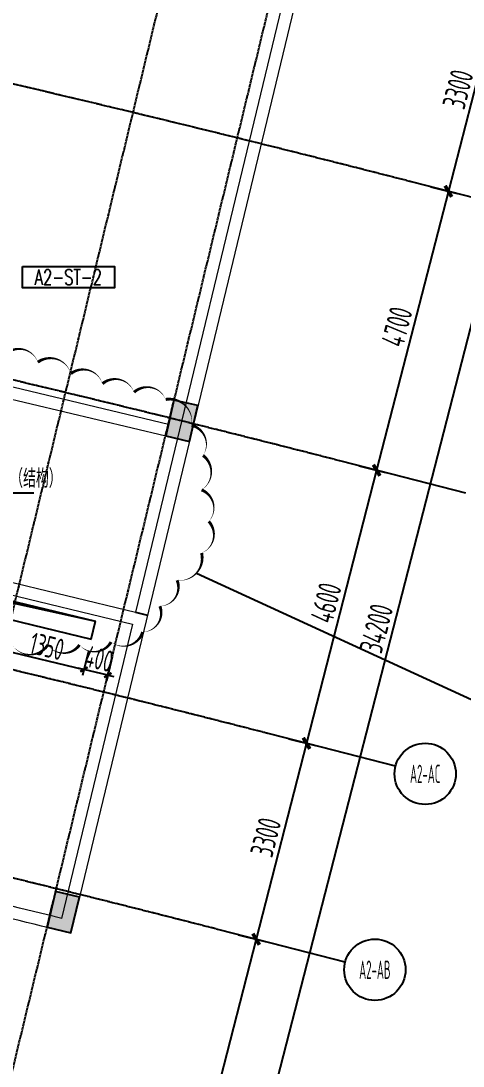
# Model space of a CAD drawing. Header units: millimetres. Extents: x 11536546 to 24947533, y -12764720 to -6308891.
# Drawn here: x 11850336 to 11857548, y -6405062 to -6388009 of the extents above; entities that cross this region are included whole.
import ezdxf
from ezdxf.enums import TextEntityAlignment as Align

# ---------------------------------------------------------------- set-up
doc = ezdxf.new("R2010")
doc.units = ezdxf.units.MM
doc.header["$LTSCALE"] = 10
doc.linetypes.add('A2-RG-AXIS$0$CENTER', pattern=[2, 1.25, -0.25, 0.25, -0.25])
doc.linetypes.add('A2-RG-AXIS$0$DOTE', pattern=[2.42, 2, -0.2, 0.02, -0.2])
for name, color, linetype in [('A2-RB-F5$0$A-DIMS-100', 1, 'Continuous'), ('A2-RG-AXIS$0$A-AXIS', 1, 'Continuous'), ('A2-RG-AXIS$0$A-DIMS-100', 1, 'Continuous'), ('A2-RG-AXIS$0$A-GRID', 1, 'A2-RG-AXIS$0$CENTER'), ('A2-RG-AXIS$0$A-SYMB', 4, 'Continuous'), ('A2-RI-F5$0$$1$A-SYMB-NUMB-T', 4, 'Continuous'), ('A2-RI-F5$0$$2$A-SYMB', 4, 'Continuous'), ('A2-RI-F5$0$$3$A-SYMB', 4, 'Continuous'), ('A2-RI-F5$0$A-HATH', 9, 'Continuous'), ('A2-RI-F5$0$A-HOLE', 2, 'Continuous'), ('A2-RI-F5$0$A-SYMB-VOID', 35, 'Continuous'), ('A2-RS-F5$0$A-HATH-GRAY', 8, 'Continuous'), ('A2-RS-F5$0$A-WALL-CONC', 6, 'Continuous')]:
    doc.layers.add(name, color=color, linetype=linetype)
doc.layers.add('A2-RI-F5$0$A-WALL', color=7, linetype='Continuous', lineweight=5)
doc.styles.add('A2-RB-F5$0$XD2008', font='hzs.shx', dxfattribs={"width": 0.7, "bigfont": 'hztxt.shx'})
doc.styles.add('A2-RG-AXIS$0$ECADI', font='hzs.shx', dxfattribs={"width": 0.7, "bigfont": 'hztxt.shx'})
doc.styles.add('A2-RG-AXIS$0$XD2008', font='hzs.shx', dxfattribs={"width": 0.7, "bigfont": 'hztxt.shx'})
doc.styles.add('A2-RI-F5$0$$0$XD2008', font='hzs.shx', dxfattribs={"width": 0.7, "bigfont": 'hztxt.shx'})
doc.styles.add('A2-RI-F5$0$$1$ECADI-TXT', font='simplex.shx', dxfattribs={"bigfont": 'hztxt.shx'})
doc.dimstyles.new('A2-RB-F5$0$XD100$0', dxfattribs={"dimscale": 100, "dimtxt": 3.5, "dimasz": 1, "dimexe": 1, "dimexo": 2, "dimgap": 0.5, "dimtad": 1, "dimdec": 0, "dimdsep": 46, "dimtxsty": 'A2-RB-F5$0$XD2008', "dimblk1": 'A2-RB-F5$0$_ArchTick', "dimblk2": 'A2-RB-F5$0$_ArchTick', "dimsah": 1, "dimcen": 2.5, "dimclrt": 4, "dimaunit": 1, "dimadec": 0, "dimazin": 0, "dimtfac": 1, "dimtdec": 0, "dimtix": 1, "dimtmove": 1, "dimatfit": 3, "dimfxl": 0, "dimtolj": 1, "dimtzin": 0, "dimarcsym": 0})
doc.dimstyles.new('A2-RG-AXIS$0$XD150$0', dxfattribs={"dimscale": 150, "dimtxt": 2.5, "dimasz": 1, "dimexe": 1, "dimexo": 2, "dimgap": 0.5, "dimtad": 1, "dimdec": 0, "dimdsep": 46, "dimtxsty": 'A2-RG-AXIS$0$XD2008', "dimblk": 'A2-RG-AXIS$0$_ArchTick', "dimcen": 2.5, "dimclrt": 4, "dimaunit": 1, "dimadec": 0, "dimazin": 0, "dimtfac": 1, "dimtdec": 0, "dimtmove": 2, "dimatfit": 3, "dimfxl": 0, "dimtolj": 1, "dimtzin": 0, "dimarcsym": 0})

# ---------------------------------------------------------------- blocks, each defined once
blk = doc.blocks.new('A2-RS-F5')
at = {"layer": 'A2-RS-F5$0$A-HATH-GRAY', "ltscale": 3}
h = blk.add_hatch(color=256, dxfattribs=at)
h.paths.add_polyline_path([(11842322, -6391691), (11842713, -6391773), (11842589, -6392360), (11842198, -6392278)])
h.paths.add_polyline_path([(11833592, -6389988), (11833986, -6390056), (11833883, -6390647), (11833489, -6390579)])
h.paths.add_polyline_path([(11824745, -6389130), (11824835, -6388536), (11825230, -6388596), (11825140, -6389190)])
h.paths.add_polyline_path([(11852697, -6394780), (11853087, -6394870), (11853221, -6394285), (11852832, -6394195)])
h.paths.add_polyline_path([(11847879, -6393631), (11848268, -6393725), (11848409, -6393141), (11848020, -6393048)])
h.paths.add_polyline_path([(11854621, -6386809), (11855011, -6386899), (11855146, -6386314), (11854756, -6386224)])
h.paths.add_polyline_path([(11849801, -6385659), (11850189, -6385753), (11850330, -6385169), (11849941, -6385076)])
h.paths.add_polyline_path([(11850762, -6402796), (11851151, -6402890), (11851291, -6402306), (11850902, -6402213)])
h.paths.add_polyline_path([(11845946, -6401652), (11846335, -6401745), (11846475, -6401162), (11846086, -6401068)])
h.paths.add_polyline_path([(11840458, -6400444), (11840849, -6400527), (11840973, -6399940), (11840581, -6399857)])
h.paths.add_polyline_path([(11831998, -6398793), (11832391, -6398865), (11832498, -6398274), (11832105, -6398203)])
h.paths.add_polyline_path([(11823494, -6397385), (11823890, -6397445), (11823979, -6396852), (11823584, -6396792)])
h.paths.add_polyline_path([(11793833, -6381539), (11794232, -6381564), (11794271, -6380965), (11793872, -6380940)])
h.paths.add_polyline_path([(11801616, -6382017), (11802015, -6382043), (11802054, -6381444), (11801655, -6381419)])
h.paths.add_polyline_path([(11801857, -6378275), (11802256, -6378301), (11802294, -6377702), (11801895, -6377676)])
h.paths.add_polyline_path([(11794074, -6377796), (11794473, -6377822), (11794512, -6377223), (11794112, -6377197)])
h.paths.add_polyline_path([(11800792, -6394842), (11801191, -6394867), (11801229, -6394268), (11800830, -6394243)])
h.paths.add_polyline_path([(11793208, -6394376), (11793607, -6394402), (11793646, -6393803), (11793247, -6393778)])
h.paths.add_polyline_path([(11801032, -6391099), (11801431, -6391125), (11801470, -6390526), (11801071, -6390500)])
h.paths.add_polyline_path([(11793782, -6385445), (11794182, -6385471), (11794143, -6386069), (11793744, -6386044)])
h.paths.add_polyline_path([(11789498, -6385266), (11789898, -6385280), (11789877, -6385880), (11789477, -6385866)])
h.paths.add_polyline_path([(11780626, -6385086), (11781026, -6385086), (11781027, -6385686), (11780627, -6385686)])
h.paths.add_polyline_path([(11771756, -6385156), (11772156, -6385150), (11772167, -6385749), (11771767, -6385756)])
h.paths.add_polyline_path([(11762877, -6385486), (11763277, -6385465), (11763307, -6386064), (11762908, -6386085)])
h.paths.add_polyline_path([(11789181, -6394211), (11789581, -6394225), (11789602, -6393625), (11789202, -6393611)])
h.paths.add_polyline_path([(11780564, -6394035), (11780964, -6394037), (11780967, -6393437), (11780567, -6393435)])
h.paths.add_polyline_path([(11771944, -6394106), (11772344, -6394097), (11772331, -6393497), (11771931, -6393506)])
h.paths.add_polyline_path([(11752786, -6395149), (11753185, -6395118), (11753137, -6394520), (11752739, -6394551)])
h.paths.add_polyline_path([(11756405, -6378216), (11756804, -6378185), (11756756, -6377587), (11756357, -6377618)])
h.paths.add_polyline_path([(11793449, -6390634), (11793848, -6390659), (11793887, -6390061), (11793487, -6390035)])
h.paths.add_polyline_path([(11763331, -6394424), (11763730, -6394404), (11763700, -6393805), (11763300, -6393825)])
h.paths.add_polyline_path([(11751470, -6378602), (11751869, -6378570), (11751821, -6377972), (11751422, -6378003)])
h.paths.add_polyline_path([(11757057, -6386441), (11757456, -6386413), (11757410, -6385815), (11757012, -6385843)])
h.paths.add_polyline_path([(11752124, -6386826), (11752523, -6386794), (11752475, -6386196), (11752077, -6386228)])
h.paths.add_polyline_path([(11757522, -6394777), (11757921, -6394747), (11757872, -6394149), (11757473, -6394179)])
at = {"layer": 'A2-RS-F5$0$A-WALL-CONC'}
for points in [[(11852697, -6394780), (11853087, -6394870), (11853221, -6394285), (11852832, -6394195)], [(11850762, -6402796), (11851151, -6402890), (11851291, -6402306), (11850902, -6402213)]]:
    blk.add_3dface(points, dxfattribs=at)
blk = doc.blocks.new('A2-RG-AXIS$0$_ArchTick')
at = {"color": 0, "linetype": 'ByBlock', "const_width": 0.4}
blk.add_lwpolyline([(-0.5, -0.5), (0.5, 0.5)], dxfattribs=at)
blk = doc.blocks.new('*D522')
at = {"layer": 'A2-RG-AXIS$0$A-DIMS-100', "color": 0, "lineweight": -2, "ltscale": 3, "transparency": 16777216}
for p, q in [((11857839, -6387518), (11858275, -6387630)), ((11858129, -6387592), (11857308, -6390789)), ((11857017, -6390714), (11857453, -6390826))]:
    blk.add_line(p, q, dxfattribs=at)
at = {"layer": 'Defpoints', "color": 0, "ltscale": 3, "transparency": 16777216}
for p in [(11857548, -6387443), (11856727, -6390639), (11857308, -6390789)]:
    blk.add_point(p, dxfattribs=at)
at = {"layer": 'A2-RG-AXIS$0$A-DIMS-100', "color": 0, "lineweight": -2, "ltscale": 3, "transparency": 16777216, "xscale": 150, "yscale": 150, "zscale": 150}
for p, rotation in [((11858129, -6387592), 75.589284638493), ((11857308, -6390789), 255.589284638493)]:
    blk.add_blockref('A2-RG-AXIS$0$_ArchTick', p, dxfattribs=dict(at, rotation=rotation))
at = {"layer": 'A2-RG-AXIS$0$A-DIMS-100', "color": 4, "ltscale": 3, "transparency": 16777216, "insert": (11857464, -6389125), "char_height": 375, "attachment_point": 5, "rotation": 75.5893, "style": 'A2-RG-AXIS$0$XD2008'}
blk.add_mtext('\\A1;3300', dxfattribs=at)
blk = doc.blocks.new('*D523')
at = {"layer": 'A2-RG-AXIS$0$A-DIMS-100', "color": 0, "lineweight": -2, "ltscale": 3, "transparency": 16777216}
for p, q in [((11857308, -6390789), (11856138, -6395341)), ((11857017, -6390714), (11857453, -6390826)), ((11855848, -6395266), (11856284, -6395378))]:
    blk.add_line(p, q, dxfattribs=at)
at = {"layer": 'Defpoints', "color": 0, "ltscale": 3, "transparency": 16777216}
for p in [(11856727, -6390639), (11855557, -6395191), (11856138, -6395341)]:
    blk.add_point(p, dxfattribs=at)
at = {"layer": 'A2-RG-AXIS$0$A-DIMS-100', "color": 0, "lineweight": -2, "ltscale": 3, "transparency": 16777216, "xscale": 150, "yscale": 150, "zscale": 150}
for p, rotation in [((11857308, -6390789), 75.589284638493), ((11856138, -6395341), 255.589284638493)]:
    blk.add_blockref('A2-RG-AXIS$0$_ArchTick', p, dxfattribs=dict(at, rotation=rotation))
at = {"layer": 'A2-RG-AXIS$0$A-DIMS-100', "color": 4, "ltscale": 3, "transparency": 16777216, "insert": (11856469, -6392999), "char_height": 375, "attachment_point": 5, "rotation": 75.5893, "style": 'A2-RG-AXIS$0$XD2008'}
blk.add_mtext('\\A1;4700', dxfattribs=at)
blk = doc.blocks.new('*D524')
at = {"layer": 'A2-RG-AXIS$0$A-DIMS-100', "color": 0, "lineweight": -2, "ltscale": 3, "transparency": 16777216}
for p, q in [((11856138, -6395341), (11854994, -6399796)), ((11855848, -6395266), (11856284, -6395378)), ((11854703, -6399721), (11855139, -6399833))]:
    blk.add_line(p, q, dxfattribs=at)
at = {"layer": 'Defpoints', "color": 0, "ltscale": 3, "transparency": 16777216}
for p in [(11855557, -6395191), (11854412, -6399647), (11854994, -6399796)]:
    blk.add_point(p, dxfattribs=at)
at = {"layer": 'A2-RG-AXIS$0$A-DIMS-100', "color": 0, "lineweight": -2, "ltscale": 3, "transparency": 16777216, "xscale": 150, "yscale": 150, "zscale": 150}
for p, rotation in [((11856138, -6395341), 75.589284638493), ((11854994, -6399796), 255.589284638493)]:
    blk.add_blockref('A2-RG-AXIS$0$_ArchTick', p, dxfattribs=dict(at, rotation=rotation))
at = {"layer": 'A2-RG-AXIS$0$A-DIMS-100', "color": 4, "ltscale": 3, "transparency": 16777216, "insert": (11855312, -6397503), "char_height": 375, "attachment_point": 5, "rotation": 75.5893, "style": 'A2-RG-AXIS$0$XD2008'}
blk.add_mtext('\\A1;4600', dxfattribs=at)
blk = doc.blocks.new('*D525')
at = {"layer": 'A2-RG-AXIS$0$A-DIMS-100', "color": 0, "lineweight": -2, "ltscale": 3, "transparency": 16777216}
for p, q in [((11854994, -6399796), (11854172, -6402992)), ((11854703, -6399721), (11855139, -6399833)), ((11853882, -6402918), (11854318, -6403030))]:
    blk.add_line(p, q, dxfattribs=at)
at = {"layer": 'Defpoints', "color": 0, "ltscale": 3, "transparency": 16777216}
for p in [(11854412, -6399647), (11853591, -6402843), (11854172, -6402992)]:
    blk.add_point(p, dxfattribs=at)
at = {"layer": 'A2-RG-AXIS$0$A-DIMS-100', "color": 0, "lineweight": -2, "ltscale": 3, "transparency": 16777216, "xscale": 150, "yscale": 150, "zscale": 150}
for p, rotation in [((11854994, -6399796), 75.589284638493), ((11854172, -6402992), 255.589284638493)]:
    blk.add_blockref('A2-RG-AXIS$0$_ArchTick', p, dxfattribs=dict(at, rotation=rotation))
at = {"layer": 'A2-RG-AXIS$0$A-DIMS-100', "color": 4, "ltscale": 3, "transparency": 16777216, "insert": (11854329, -6401329), "char_height": 375, "attachment_point": 5, "rotation": 75.5893, "style": 'A2-RG-AXIS$0$XD2008'}
blk.add_mtext('\\A1;3300', dxfattribs=at)
blk = doc.blocks.new('*D526')
at = {"layer": 'A2-RG-AXIS$0$A-DIMS-100', "color": 0, "lineweight": -2, "ltscale": 3, "transparency": 16777216}
for p, q in [((11854172, -6402992), (11852405, -6409869)), ((11853882, -6402918), (11854318, -6403030)), ((11852115, -6409794), (11852551, -6409906))]:
    blk.add_line(p, q, dxfattribs=at)
at = {"layer": 'Defpoints', "color": 0, "ltscale": 3, "transparency": 16777216}
for p in [(11853591, -6402843), (11851824, -6409720), (11852405, -6409869)]:
    blk.add_point(p, dxfattribs=at)
at = {"layer": 'A2-RG-AXIS$0$A-DIMS-100', "color": 0, "lineweight": -2, "ltscale": 3, "transparency": 16777216, "xscale": 150, "yscale": 150, "zscale": 150}
for p, rotation in [((11854172, -6402992), 75.589284638493), ((11852405, -6409869), 255.589284638493)]:
    blk.add_blockref('A2-RG-AXIS$0$_ArchTick', p, dxfattribs=dict(at, rotation=rotation))
at = {"layer": 'A2-RG-AXIS$0$A-DIMS-100', "color": 4, "ltscale": 3, "transparency": 16777216, "insert": (11853035, -6406365), "char_height": 375, "attachment_point": 5, "rotation": 75.5893, "style": 'A2-RG-AXIS$0$XD2008'}
blk.add_mtext('\\A1;7100', dxfattribs=at)
blk = doc.blocks.new('*D528')
at = {"layer": 'A2-RG-AXIS$0$A-DIMS-100', "color": 0, "lineweight": -2, "ltscale": 3, "transparency": 16777216}
for p, q in [((11859481, -6381125), (11860789, -6381461)), ((11860644, -6381424), (11852132, -6414548)), ((11850970, -6414249), (11852277, -6414585))]:
    blk.add_line(p, q, dxfattribs=at)
at = {"layer": 'Defpoints', "color": 0, "ltscale": 3, "transparency": 16777216}
for p in [(11859191, -6381051), (11850679, -6414175), (11852132, -6414548)]:
    blk.add_point(p, dxfattribs=at)
at = {"layer": 'A2-RG-AXIS$0$A-DIMS-100', "color": 0, "lineweight": -2, "ltscale": 3, "transparency": 16777216, "xscale": 150, "yscale": 150, "zscale": 150}
for p, rotation in [((11860644, -6381424), 75.58928466042394), ((11852132, -6414548), 255.589284660424)]:
    blk.add_blockref('A2-RG-AXIS$0$_ArchTick', p, dxfattribs=dict(at, rotation=rotation))
at = {"layer": 'A2-RG-AXIS$0$A-DIMS-100', "color": 4, "ltscale": 3, "transparency": 16777216, "insert": (11856134, -6397921), "char_height": 375, "attachment_point": 5, "rotation": 75.5893, "style": 'A2-RG-AXIS$0$XD2008'}
blk.add_mtext('\\A1;34200', dxfattribs=at)
blk = doc.blocks.new('A2-RG-AXIS$0$ECADI-TAG-GRID')
at = {"color": 13}
blk.add_circle((0, 0), 5, dxfattribs=at)
at = {"style": 'A2-RG-AXIS$0$ECADI', "width": 0.7}
blk.add_attdef('GRID', text='', height=5, dxfattribs=at).set_placement((0, 0), align=Align.MIDDLE)
blk = doc.blocks.new('A2-RI-F5$0$$1$ECADI-TAG-CODE')
at = {"layer": 'A2-RI-F5$0$$1$A-SYMB-NUMB-T', "color": 1}
blk.add_lwpolyline([(0, 3.5), (15, 3.5), (15, 0), (0, 0)], close=True, dxfattribs=at)
at = {"layer": 'A2-RI-F5$0$$1$A-SYMB-NUMB-T', "style": 'A2-RI-F5$0$$1$ECADI-TXT', "width": 0.7}
blk.add_attdef('CODE', text='', height=2.5, dxfattribs=at).set_placement((7.5, 1.75), align=Align.MIDDLE_CENTER)
blk = doc.blocks.new('A2-RI-F5$0$$2$ECADI-TAG-HGHT（国标）')
at = {"color": 1}
blk.add_line((-2.12, 2.12), (11.77, 2.12), dxfattribs=at)
at = {"color": 1, "const_width": 0.5}
blk.add_lwpolyline([(-2.12, 2.12), (0, 0), (2.12, 2.12)], dxfattribs=at)
at = {"style": 'A2-RI-F5$0$$0$XD2008', "width": 0.7}
blk.add_attdef('FL', text='', height=3, dxfattribs=at).set_placement((-2.69, 2.97), align=Align.RIGHT)
for tag, p in [('F.F.L.', (2.28, 2.97)), ('T.O.S.', (2.28, -1.1))]:
    blk.add_attdef(tag, p, '', height=3, dxfattribs=at)
blk = doc.blocks.new('A2-RI-F5')
at = {"layer": 'A2-RI-F5$0$A-HATH'}
blk.add_line((11852205, -6397656), (11852399, -6397703), dxfattribs=at)
at = {"layer": 'A2-RI-F5$0$A-HOLE'}
for p, q in [((11847908, -6396925), (11851554, -6397804)), ((11847838, -6397217), (11851483, -6398096)), ((11851483, -6398096), (11851554, -6397804))]:
    blk.add_line(p, q, dxfattribs=at)
at = {"layer": 'A2-RI-F5$0$A-SYMB-VOID', "ltscale": 500}
blk.add_lwpolyline([(11847838, -6397217), (11848025, -6397023), (11851554, -6397804)], dxfattribs=at)
at = {"layer": 'A2-RI-F5$0$A-WALL'}
for p, q in [((11855143, -6386320), (11851148, -6402896)), ((11854902, -6386468), (11852205, -6397656)), ((11848120, -6393484), (11852743, -6394586)), ((11847879, -6393632), (11852697, -6394780)), ((11846528, -6396490), (11852158, -6397850)), ((11847392, -6396493), (11852205, -6397656)), ((11852158, -6397850), (11851000, -6402653))]:
    blk.add_line(p, q, dxfattribs=at)
for radius, start, end in [(300350, 76.07696, 77.517), (300150, 76.03853, 76.79227)]:
    blk.add_arc((11778731, -6694179), radius, start, end, dxfattribs=at)
at = {"layer": 'Defpoints', "color": 3}
blk.add_line((11853199, -6397018), (11871585, -6405487), dxfattribs=at)
blk.add_lwpolyline([(11850213, -6398214, 0, 50, 0.520567), (11850775, -6398190, 0, 50, 0.520567), (11850775, -6398190, 0, 50, 0.520567), (11851291, -6398190, 0, 50, 0.520567), (11851291, -6398190, 0, 50, 0.520567), (11851806, -6398143, 0, 50, 0.520567), (11851806, -6398143, 0, 50, 0.520567), (11852322, -6397980, 0, 50, 0.520567), (11852322, -6397980, 0, 50, 0.520567), (11852603, -6397558, 0, 50, 0.520567), (11852603, -6397558, 0, 50, 0.520567), (11852884, -6397136, 0, 50, 0.520567), (11852884, -6397136, 0, 50, 0.520567), (11853283, -6396691, 0, 50, 0.520567), (11853283, -6396691, 0, 50, 0.520567), (11853400, -6396176, 0, 50, 0.520567), (11853400, -6396176, 0, 50, 0.520567), (11853283, -6395661, 0, 50, 0.520567), (11853283, -6395661, 0, 50, 0.520567), (11853306, -6395099, 0, 50, 0.520567), (11853306, -6395099, 0, 50, 0.520567), (11853119, -6394607, 0, 50, 0.520567), (11853119, -6394607, 0, 50, 0.520567), (11852697, -6394185, 0, 50, 0.520567), (11852697, -6394185, 0, 50, 0.520567), (11852181, -6394068, 0, 50, 0.520567), (11852181, -6394068, 0, 50, 0.520567), (11851666, -6393928, 0, 50, 0.520567), (11851666, -6393928, 0, 50, 0.520567), (11851150, -6393764, 0, 50, 0.520567), (11851150, -6393764, 0, 50, 0.520567), (11850611, -6393577, 0, 50, 0.520567), (11850611, -6393577, 0, 50, 0.520567), (11850095, -6393436, 0, 50, 0.520567)], format="xyseb", dxfattribs=at)
at = {"layer": 'A2-RI-F5$0$$2$A-SYMB'}
ref = blk.add_blockref('A2-RI-F5$0$$2$ECADI-TAG-HGHT（国标）', (11849370, -6395921), dxfattribs=dict(at, xscale=100, yscale=100, zscale=100))
ref.add_attrib('F.F.L.', '19.400（结构）', (11849507, -6395624), dxfattribs={"layer": '0', "height": 300, "style": 'A2-RI-F5$0$$0$XD2008', "width": 0.7})
at = {"layer": 'A2-RI-F5$0$$3$A-SYMB', "xscale": 100.0000000093132, "yscale": 100.0000000093132, "zscale": 100.0000000093132}
blk.add_blockref('A2-RI-F5$0$$1$ECADI-TAG-CODE', (11850360, -6392365), dxfattribs=at).add_auto_attribs({'CODE': 'A2-ST-2'})
blk = doc.blocks.new('A2-RB-F5$0$_ArchTick')
at = {"color": 0, "linetype": 'ByBlock', "const_width": 0.4}
blk.add_lwpolyline([(-0.5, -0.5), (0.5, 0.5)], dxfattribs=at)
blk = doc.blocks.new('*D785')
at = {"layer": 'A2-RB-F5$0$A-DIMS-100', "color": 0, "lineweight": -2, "transparency": 16777216}
for p, q in [((11850124, -6397974), (11850028, -6398371)), ((11850052, -6398274), (11851364, -6398590)), ((11851436, -6398290), (11851341, -6398687))]:
    blk.add_line(p, q, dxfattribs=at)
at = {"layer": 'Defpoints', "color": 0, "transparency": 16777216}
for p in [(11850171, -6397779), (11851483, -6398096), (11851364, -6398590)]:
    blk.add_point(p, dxfattribs=at)
at = {"layer": 'A2-RB-F5$0$A-DIMS-100', "color": 0, "lineweight": -2, "transparency": 16777216, "xscale": 100, "yscale": 100, "zscale": 100}
for p, rotation in [((11850052, -6398274), 166.4486538847832), ((11851364, -6398590), 346.4486538847832)]:
    blk.add_blockref('A2-RB-F5$0$_ArchTick', p, dxfattribs=dict(at, rotation=rotation))
at = {"layer": 'A2-RB-F5$0$A-DIMS-100', "color": 4, "transparency": 16777216, "insert": (11850761, -6398213), "char_height": 350, "attachment_point": 5, "rotation": 346.4487, "style": 'A2-RB-F5$0$XD2008'}
blk.add_mtext('\\A1;1350', dxfattribs=at)
blk = doc.blocks.new('*D786')
at = {"layer": 'A2-RB-F5$0$A-DIMS-100', "color": 0, "lineweight": -2, "transparency": 16777216}
for p, q in [((11851436, -6398290), (11851341, -6398687)), ((11851825, -6398384), (11851730, -6398781)), ((11851364, -6398590), (11851267, -6398567)), ((11851753, -6398684), (11851364, -6398590)), ((11851753, -6398684), (11851850, -6398707))]:
    blk.add_line(p, q, dxfattribs=at)
at = {"layer": 'Defpoints', "color": 0, "transparency": 16777216}
for p in [(11851483, -6398096), (11851872, -6398189), (11851364, -6398590)]:
    blk.add_point(p, dxfattribs=at)
at = {"layer": 'A2-RB-F5$0$A-DIMS-100', "color": 0, "lineweight": -2, "transparency": 16777216, "xscale": 100, "yscale": 100, "zscale": 100}
for p, rotation in [((11851364, -6398590), 346.4486941735833), ((11851753, -6398684), 166.4486941735833)]:
    blk.add_blockref('A2-RB-F5$0$_ArchTick', p, dxfattribs=dict(at, rotation=rotation))
at = {"layer": 'A2-RB-F5$0$A-DIMS-100', "color": 4, "transparency": 16777216, "insert": (11851611, -6398418), "char_height": 350, "attachment_point": 5, "rotation": 346.4487, "style": 'A2-RB-F5$0$XD2008'}
blk.add_mtext('\\A1;400', dxfattribs=at)
blk = doc.blocks.new('A2-RG-AXIS')
at = {"layer": 'A2-RG-AXIS$0$A-AXIS', "ltscale": 3}
for p, q in [((11858760.8, -6391162), (11856726.9, -6390639.3)), ((11857591.1, -6395714.1), (11855557.2, -6395191.5)), ((11856446.3, -6400169.4), (11854412.4, -6399646.7)), ((11855625, -6403365.5), (11853591.1, -6402842.9))]:
    blk.add_line(p, q, dxfattribs=at)
at = {"layer": 'A2-RG-AXIS$0$A-GRID', "linetype": 'A2-RG-AXIS$0$DOTE'}
for p, q in [((11845769.4, -6416040.8), (11855178.4, -6377003.5)), ((11847468.7, -6416458.9), (11856889.5, -6377372.8))]:
    blk.add_line(p, q, dxfattribs=at)
for radius, start, end in [(313400, 75.589285, 95.407644), (308700, 75.589285, 95.407644), (304100, 75.589285, 95.407644), (300800, 75.589285, 95.407644), (293700, 75.589281, 95.407645)]:
    blk.add_arc((11778730.7, -6694178.7), radius, start, end, dxfattribs=at)
at = {"layer": 'A2-RG-AXIS$0$A-SYMB'}
ref = blk.add_blockref('A2-RG-AXIS$0$ECADI-TAG-GRID', (11856930.6, -6400293.8), dxfattribs=dict(at, xscale=99.99999999939791, yscale=99.99999999939791, zscale=99.99999999939791))
ref.add_attrib('GRID', 'A2-AC', dxfattribs={"layer": '0', "height": 300, "style": 'A2-RG-AXIS$0$ECADI', "width": 0.5}).set_placement((11856930.6, -6400293.8), align=Align.MIDDLE)
ref = blk.add_blockref('A2-RG-AXIS$0$ECADI-TAG-GRID', (11856109.3, -6403490), dxfattribs=dict(at, xscale=99.99999999939791, yscale=99.99999999939791, zscale=99.99999999939791))
ref.add_attrib('GRID', 'A2-AB', dxfattribs={"layer": '0', "height": 300, "style": 'A2-RG-AXIS$0$ECADI', "width": 0.5}).set_placement((11856109.3, -6403490), align=Align.MIDDLE)
at = {"layer": 'A2-RG-AXIS$0$A-DIMS-100', "ltscale": 3}
dim = blk.add_aligned_dim(p1=(11859190.7, -6381050.8), p2=(11850679.3, -6414174.8), distance=1500, dimstyle='A2-RG-AXIS$0$XD150$0', dxfattribs=at)
dim.commit()
dim.dimension.update_dxf_attribs({"geometry": '*D528', "text_midpoint": (11856133.6, -6397920.8)})
for base, p1, p2, picture, middle in [((11857308, -6390788.7), (11857548.2, -6387443.2), (11856726.9, -6390639.3), '*D522', (11857464.4, -6389125.2)), ((11856138.3, -6395340.8), (11856726.9, -6390639.3), (11855557.2, -6395191.5), '*D523', (11856468.9, -6392999.4)), ((11854993.5, -6399796.1), (11855557.2, -6395191.5), (11854412.4, -6399646.7), '*D524', (11855311.7, -6397503.1)), ((11854172.2, -6402992.2), (11854412.4, -6399646.7), (11853591.1, -6402842.9), '*D525', (11854328.6, -6401328.8)), ((11852405.3, -6409868.8), (11853591.1, -6402842.9), (11851824.1, -6409719.5), '*D526', (11853034.5, -6406365.2))]:
    dim = blk.add_linear_dim(base=base, p1=p1, p2=p2, angle=75.58928, dimstyle='A2-RG-AXIS$0$XD150$0', dxfattribs=at)
    dim.commit()
    dim.dimension.update_dxf_attribs({"geometry": picture, "text_midpoint": middle})
blk = doc.blocks.new('A2-RB-F5')
at = {"layer": 'A2-RB-F5$0$A-DIMS-100'}
for p1, distance, picture, middle in [((11850170.8, -6397779.4), -508.4, '*D785', (11850760.6, -6398213.1)), ((11851872.1, -6398189.5), 508.4, '*D786', (11851611.3, -6398418.1))]:
    dim = blk.add_aligned_dim(p1=p1, p2=(11851483.2, -6398095.7), distance=distance, dimstyle='A2-RB-F5$0$XD100$0', dxfattribs=at)
    dim.commit()
    dim.dimension.update_dxf_attribs({"geometry": picture, "text_midpoint": middle})

msp = doc.modelspace()

# ---------------------------------------------------------------- block references
for name in ['A2-RG-AXIS', 'A2-RI-F5', 'A2-RB-F5', 'A2-RB-F5', 'A2-RS-F5']:
    msp.add_blockref(name, (0, 0))

doc.saveas('drawing.dxf')
